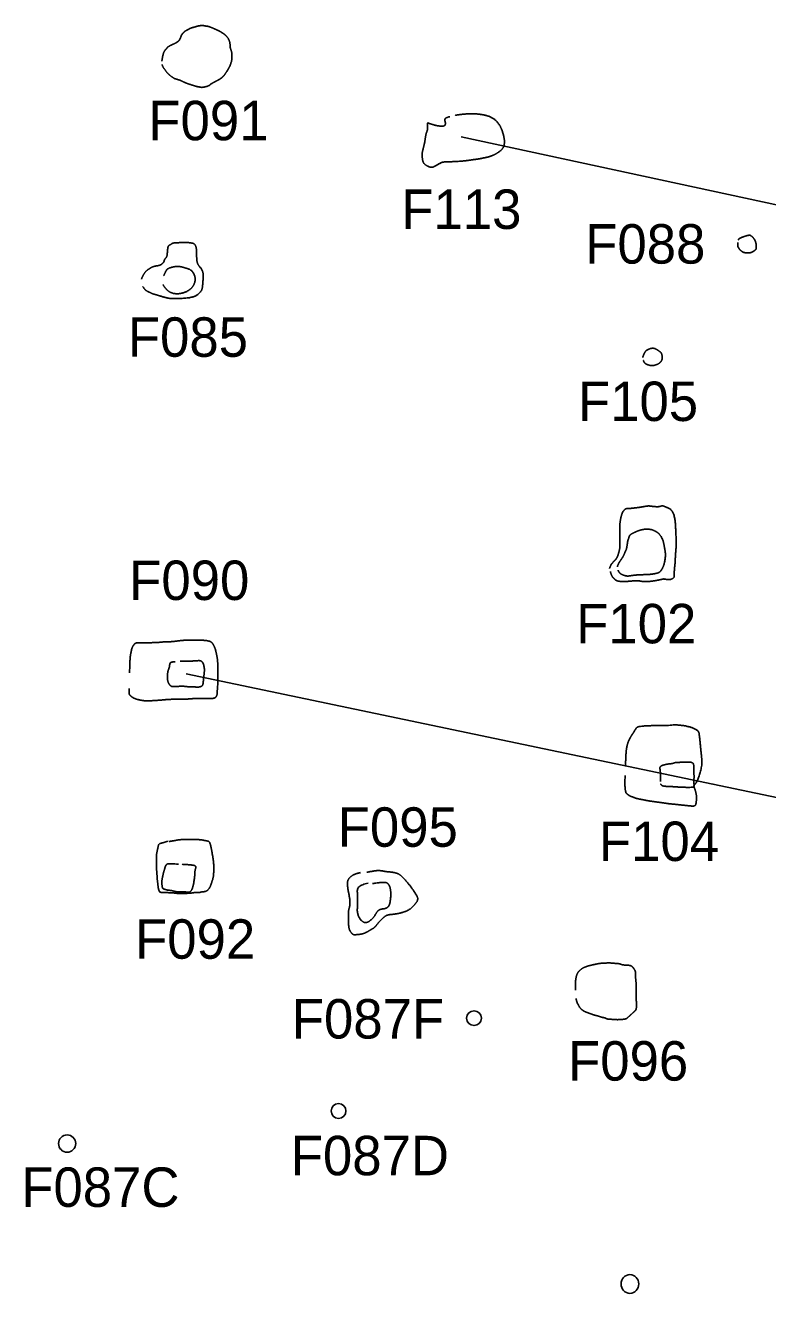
# Model space of a CAD drawing. Extents: x -56 to 221, y -167 to 6.
# Drawn here: x 57.93 to 72.99, y -121.17 to -95.2 of the extents above; entities that cross this region are included whole.
import ezdxf

# ---------------------------------------------------------------- set-up
doc = ezdxf.new("R2010")
doc.units = 0
for name, color, linetype in [('Feature Numbers', 7, 'Continuous'), ('Fenceline A', 7, 'Continuous'), ('Fenceline B', 7, 'Continuous'), ('Posthole', 7, 'Continuous'), ('Tree Hole', 7, 'Continuous')]:
    doc.layers.add(name, color=color, linetype=linetype)

msp = doc.modelspace()

# ---------------------------------------------------------------- linework, layer by layer
at = {"layer": 'Fenceline A'}
msp.add_lwpolyline([(61.194, -108.347), (71.882, -110.581), (151.247, -127.174)], dxfattribs=at)
for points in [[(60.042, -108.324), (60.05, -108.159), (60.055, -108.002), (60.072, -107.916), (60.091, -107.82), (60.129, -107.755), (60.173, -107.714), (60.247, -107.714), (60.322, -107.714), (60.409, -107.721), (60.516, -107.71), (60.61, -107.71), (60.714, -107.697), (60.827, -107.697), (60.967, -107.686), (61.079, -107.669), (61.23, -107.659), (61.354, -107.659), (61.477, -107.659), (61.612, -107.669), (61.694, -107.69), (61.738, -107.738), (61.785, -107.837), (61.799, -107.906), (61.823, -108.015), (61.834, -108.125), (61.834, -108.204), (61.837, -108.331), (61.834, -108.571), (61.823, -108.694), (61.823, -108.766), (61.79, -108.828), (61.73, -108.845), (61.634, -108.842), (61.508, -108.842), (61.392, -108.842), (61.238, -108.855), (61.115, -108.859), (60.92, -108.859), (60.791, -108.866), (60.692, -108.876), (60.558, -108.886), (60.467, -108.89), (60.376, -108.893), (60.291, -108.883), (60.195, -108.862), (60.121, -108.835), (60.055, -108.783), (60.033, -108.759), (60.036, -108.643)], [(61.071, -108.086), (61.178, -108.09), (61.306, -108.086), (61.413, -108.077), (61.491, -108.077), (61.537, -108.118), (61.565, -108.237), (61.561, -108.311), (61.545, -108.453), (61.532, -108.577), (61.495, -108.604), (61.421, -108.618), (61.339, -108.604), (61.248, -108.609), (61.141, -108.595), (61.079, -108.595), (60.968, -108.604), (60.893, -108.604), (60.84, -108.549), (60.811, -108.467), (60.811, -108.357), (60.827, -108.274), (60.852, -108.214), (60.856, -108.159), (60.877, -108.1), (60.972, -108.1)], [(70.105, -110.208), (70.115, -110.074), (70.118, -109.983), (70.122, -109.899), (70.152, -109.746), (70.193, -109.662), (70.234, -109.588), (70.282, -109.519), (70.318, -109.457), (70.357, -109.409), (70.636, -109.392), (70.93, -109.397), (71.133, -109.373), (71.355, -109.404), (71.494, -109.445), (71.599, -109.507), (71.61, -109.617), (71.643, -109.933), (71.664, -110.148), (71.638, -110.306), (71.593, -110.452), (71.543, -110.557), (71.489, -110.614), (71.502, -110.646), (71.532, -110.727), (71.55, -110.823), (71.552, -110.863), (71.541, -110.983), (71.522, -111.014), (71.487, -111.028), (71.431, -111.023), (71.224, -111.002), (71.135, -110.992), (70.951, -110.973), (70.863, -110.959), (70.774, -110.947), (70.636, -110.928), (70.578, -110.921), (70.45, -110.894), (70.353, -110.878), (70.197, -110.823), (70.137, -110.777), (70.111, -110.751), (70.092, -110.579), (70.102, -110.406)], [(70.817, -110.526), (70.817, -110.432), (70.819, -110.357), (70.807, -110.265), (70.807, -110.237), (70.831, -110.209), (70.895, -110.188), (70.974, -110.171), (71.062, -110.165), (71.125, -110.139), (71.193, -110.139), (71.305, -110.137), (71.47, -110.132), (71.501, -110.205), (71.493, -110.319), (71.501, -110.417), (71.497, -110.498), (71.495, -110.565), (71.511, -110.646), (71.317, -110.646), (71.215, -110.642), (71.06, -110.631), (70.984, -110.629), (70.89, -110.623), (70.841, -110.61), (70.821, -110.578)]]:
    msp.add_open_spline(points, degree=2, dxfattribs=at)
at = {"layer": 'Fenceline B'}
msp.add_line((163.688, -118.326), (66.773, -97.457), dxfattribs=at)
msp.add_open_spline([(66.652, -97.021), (66.746, -97.004), (66.865, -96.993), (67.008, -96.985), (67.139, -96.996), (67.307, -97.024), (67.459, -97.1), (67.553, -97.213), (67.598, -97.308), (67.652, -97.484), (67.652, -97.626), (67.607, -97.714), (67.479, -97.804), (67.369, -97.854), (67.225, -97.887), (66.996, -97.925), (66.783, -97.95), (66.553, -97.963), (66.406, -97.963), (66.32, -98.004), (66.209, -98.07), (66.16, -98.078), (66.07, -98.043), (66, -97.982), (65.983, -97.87), (65.979, -97.796), (66, -97.706), (66.037, -97.561), (66.057, -97.399), (66.09, -97.325), (66.09, -97.248), (66.09, -97.171), (66.111, -97.18), (66.168, -97.199), (66.299, -97.237), (66.438, -97.243), (66.459, -97.185), (66.438, -97.117), (66.455, -97.07), (66.541, -97.048)], degree=2, dxfattribs=at)
at = {"layer": 'Posthole'}
for centre, radius in [((67.035, -115.326), 0.15), ((64.285, -117.207), 0.15), ((58.777, -117.868), 0.175)]:
    msp.add_circle(centre, radius, dxfattribs=at)
msp.add_ellipse((70.198, -120.715), major_axis=(0, 0.19), ratio=0.947368, dxfattribs=at)
for points in [[(60.284, -100.344), (60.315, -100.267), (60.369, -100.184), (60.444, -100.129), (60.541, -100.078), (60.655, -100.065), (60.713, -100.027), (60.746, -99.985), (60.749, -99.947), (60.8, -99.889), (60.809, -99.831), (60.821, -99.687), (60.842, -99.655), (60.879, -99.639), (60.924, -99.607), (61.014, -99.604), (61.18, -99.594), (61.292, -99.607), (61.364, -99.623), (61.4, -99.7), (61.403, -99.819), (61.406, -99.921), (61.413, -99.998), (61.437, -100.056), (61.515, -100.145), (61.545, -100.254), (61.533, -100.376), (61.521, -100.543), (61.479, -100.61), (61.394, -100.678), (61.304, -100.713), (61.111, -100.735), (60.9, -100.739), (60.767, -100.716), (60.619, -100.668), (60.52, -100.642), (60.435, -100.604), (60.351, -100.559), (60.312, -100.488)], [(60.736, -100.277), (60.774, -100.185), (60.824, -100.12), (60.972, -100.084), (61.068, -100.084), (61.195, -100.12), (61.309, -100.16), (61.386, -100.312), (61.357, -100.456), (61.27, -100.559), (61.132, -100.627), (60.98, -100.643), (60.862, -100.611), (60.77, -100.531), (60.719, -100.45)], [(70.458, -101.928), (70.475, -101.878), (70.499, -101.827), (70.527, -101.791), (70.559, -101.772), (70.621, -101.744), (70.688, -101.743), (70.731, -101.761), (70.796, -101.805), (70.839, -101.837), (70.854, -101.908), (70.853, -101.975), (70.815, -102.031), (70.758, -102.07), (70.676, -102.095), (70.621, -102.095), (70.552, -102.076), (70.51, -102.054), (70.482, -102.022), (70.47, -101.988)], [(69.785, -106.206), (69.807, -106.141), (69.849, -106.087), (69.904, -106.034), (69.938, -105.986), (69.96, -105.929), (69.98, -105.853), (69.998, -105.774), (69.993, -105.619), (69.993, -105.478), (69.993, -105.373), (69.995, -105.291), (70.012, -105.187), (70.037, -105.094), (70.057, -105.054), (70.111, -104.992), (70.193, -104.992), (70.269, -104.984), (70.363, -104.973), (70.459, -104.958), (70.533, -104.944), (70.592, -104.939), (70.676, -104.953), (70.787, -104.958), (70.859, -104.933), (70.926, -104.961), (71.019, -105.001), (71.081, -105.071), (71.121, -105.26), (71.128, -105.435), (71.138, -105.633), (71.135, -105.811), (71.121, -105.938), (71.118, -106.073), (71.098, -106.257), (71.098, -106.347), (71.093, -106.398), (71.024, -106.434), (70.948, -106.434), (70.886, -106.417), (70.824, -106.434), (70.738, -106.451), (70.664, -106.463), (70.56, -106.474), (70.457, -106.474), (70.378, -106.457), (70.304, -106.457), (70.197, -106.465), (70.116, -106.474), (69.993, -106.471), (69.933, -106.46), (69.879, -106.42), (69.822, -106.35), (69.803, -106.271)], [(69.943, -106.172), (69.97, -106.096), (70.017, -106.032), (70.07, -105.952), (70.096, -105.882), (70.126, -105.824), (70.143, -105.732), (70.153, -105.648), (70.183, -105.565), (70.196, -105.526), (70.296, -105.473), (70.4, -105.431), (70.496, -105.411), (70.57, -105.411), (70.65, -105.42), (70.76, -105.478), (70.81, -105.526), (70.87, -105.629), (70.9, -105.779), (70.916, -105.874), (70.923, -105.957), (70.89, -106.141), (70.843, -106.233), (70.8, -106.289), (70.71, -106.314), (70.556, -106.333), (70.46, -106.333), (70.293, -106.342), (70.2, -106.358), (70.133, -106.364), (70.04, -106.336), (69.973, -106.289), (69.957, -106.239)], [(60.849, -111.743), (60.956, -111.727), (61.043, -111.708), (61.155, -111.702), (61.298, -111.702), (61.487, -111.705), (61.606, -111.732), (61.657, -111.738), (61.683, -111.795), (61.705, -111.898), (61.742, -112.099), (61.755, -112.246), (61.752, -112.368), (61.744, -112.464), (61.723, -112.54), (61.678, -112.668), (61.641, -112.719), (61.596, -112.755), (61.545, -112.763), (61.5, -112.766), (61.455, -112.782), (61.373, -112.776), (61.319, -112.787), (61.218, -112.795), (61.072, -112.804), (60.916, -112.782), (60.839, -112.782), (60.746, -112.776), (60.687, -112.776), (60.655, -112.771), (60.629, -112.706), (60.621, -112.638), (60.605, -112.504), (60.6, -112.407), (60.592, -112.314), (60.586, -112.241), (60.592, -112.116), (60.589, -112.01), (60.61, -111.914), (60.621, -111.86), (60.634, -111.797), (60.685, -111.776), (60.828, -111.738)], [(61.114, -112.206), (61.222, -112.213), (61.3, -112.219), (61.374, -112.232), (61.397, -112.261), (61.371, -112.324), (61.368, -112.434), (61.345, -112.599), (61.32, -112.691), (61.28, -112.77), (61.22, -112.77), (61.102, -112.761), (61.034, -112.768), (60.945, -112.752), (60.885, -112.735), (60.822, -112.732), (60.759, -112.713), (60.716, -112.7), (60.707, -112.662), (60.696, -112.585), (60.702, -112.515), (60.719, -112.439), (60.733, -112.373), (60.756, -112.3), (60.767, -112.254), (60.796, -112.197), (60.876, -112.191), (61.034, -112.206)], [(64.862, -112.368), (65, -112.338), (65.126, -112.331), (65.26, -112.357), (65.412, -112.368), (65.539, -112.416), (65.639, -112.524), (65.743, -112.646), (65.847, -112.798), (65.91, -112.913), (65.821, -113.04), (65.724, -113.129), (65.587, -113.184), (65.423, -113.218), (65.278, -113.229), (65.193, -113.285), (65.085, -113.4), (65.015, -113.492), (64.937, -113.533), (64.847, -113.589), (64.758, -113.622), (64.65, -113.633), (64.572, -113.637), (64.494, -113.522), (64.487, -113.37), (64.487, -113.181), (64.491, -113.125), (64.517, -113.04), (64.517, -112.925), (64.483, -112.75), (64.457, -112.583), (64.494, -112.483), (64.606, -112.401), (64.728, -112.375)], [(64.976, -112.598), (65.17, -112.565), (65.305, -112.585), (65.353, -112.766), (65.331, -113.012), (65.267, -113.103), (65.084, -113.122), (65.014, -113.271), (64.884, -113.388), (64.777, -113.388), (64.663, -113.232), (64.669, -113.012), (64.669, -112.857), (64.663, -112.63), (64.884, -112.591)], [(69.094, -114.757), (69.09, -114.63), (69.099, -114.529), (69.126, -114.416), (69.181, -114.356), (69.237, -114.311), (69.324, -114.274), (69.415, -114.251), (69.541, -114.223), (69.63, -114.21), (69.703, -114.21), (69.77, -114.202), (69.855, -114.213), (69.975, -114.217), (70.033, -114.241), (70.105, -114.252), (70.17, -114.251), (70.233, -114.266), (70.277, -114.317), (70.317, -114.387), (70.31, -114.473), (70.322, -114.591), (70.328, -114.695), (70.325, -114.796), (70.323, -114.905), (70.332, -115.026), (70.332, -115.104), (70.32, -115.162), (70.274, -115.203), (70.219, -115.254), (70.171, -115.297), (70.129, -115.337), (70.084, -115.347), (69.98, -115.357), (69.879, -115.355), (69.792, -115.345), (69.736, -115.345), (69.697, -115.32), (69.633, -115.31), (69.55, -115.281), (69.476, -115.265), (69.367, -115.224), (69.299, -115.201), (69.239, -115.168), (69.193, -115.127), (69.126, -115.018), (69.102, -114.926)]]:
    msp.add_open_spline(points, degree=2, dxfattribs=at)
at = {"layer": 'Tree Hole'}
for points in [[(60.7, -95.921), (60.709, -95.868), (60.715, -95.823), (60.725, -95.794), (60.731, -95.757), (60.769, -95.691), (60.798, -95.666), (60.814, -95.638), (60.85, -95.617), (60.916, -95.583), (60.982, -95.554), (61.026, -95.524), (61.05, -95.506), (61.075, -95.456), (61.096, -95.397), (61.122, -95.358), (61.154, -95.326), (61.185, -95.305), (61.222, -95.287), (61.259, -95.265), (61.283, -95.253), (61.333, -95.238), (61.376, -95.227), (61.418, -95.212), (61.475, -95.201), (61.55, -95.201), (61.585, -95.21), (61.627, -95.213), (61.685, -95.231), (61.757, -95.262), (61.796, -95.28), (61.851, -95.304), (61.903, -95.332), (61.92, -95.346), (61.969, -95.376), (62.027, -95.431), (62.061, -95.489), (62.079, -95.542), (62.085, -95.601), (62.086, -95.647), (62.104, -95.7), (62.119, -95.749), (62.124, -95.848), (62.118, -95.903), (62.088, -96.008), (62.052, -96.075), (61.987, -96.179), (61.944, -96.232), (61.9, -96.272), (61.825, -96.315), (61.762, -96.347), (61.714, -96.374), (61.686, -96.39), (61.671, -96.411), (61.609, -96.436), (61.523, -96.455), (61.478, -96.451), (61.363, -96.423), (61.308, -96.405), (61.186, -96.365), (61.155, -96.35), (61.079, -96.313), (60.98, -96.282), (60.949, -96.273), (60.878, -96.223), (60.829, -96.183), (60.777, -96.118), (60.722, -96.045), (60.703, -95.989)], [(72.395, -99.548), (72.407, -99.527), (72.43, -99.514), (72.457, -99.5), (72.479, -99.491), (72.504, -99.482), (72.534, -99.471), (72.565, -99.462), (72.596, -99.455), (72.617, -99.451), (72.629, -99.446), (72.658, -99.464), (72.685, -99.486), (72.71, -99.514), (72.728, -99.539), (72.739, -99.56), (72.744, -99.574), (72.755, -99.609), (72.762, -99.641), (72.762, -99.659), (72.763, -99.692), (72.762, -99.725), (72.75, -99.742), (72.726, -99.764), (72.705, -99.777), (72.692, -99.787), (72.659, -99.801), (72.638, -99.807), (72.607, -99.812), (72.568, -99.808), (72.531, -99.806), (72.491, -99.794), (72.47, -99.781), (72.45, -99.762), (72.432, -99.748), (72.406, -99.71), (72.392, -99.689), (72.386, -99.666), (72.385, -99.643), (72.385, -99.597)]]:
    msp.add_open_spline(points, degree=2, dxfattribs=at)

# ---------------------------------------------------------------- texts
at = {"layer": 'Feature Numbers'}
for s, p in [('F091', (60.425, -97.526)), ('F113', (65.558, -99.324)), ('F088', (69.291, -100.027)), ('F085', (60.009, -101.916)), ('F105', (69.144, -103.218)), ('F090', (60.036, -106.847)), ('F102', (69.108, -107.726)), ('F095', (64.268, -111.851)), ('F104', (69.569, -112.139)), ('F092', (60.155, -114.121)), ('F087F', (63.336, -115.739)), ('F096', (68.943, -116.592)), ('F087D', (63.315, -118.511)), ('F087C', (57.846, -119.152))]:
    msp.add_text(s, height=0.8, dxfattribs=at).set_placement(p)

doc.saveas('drawing.dxf')
